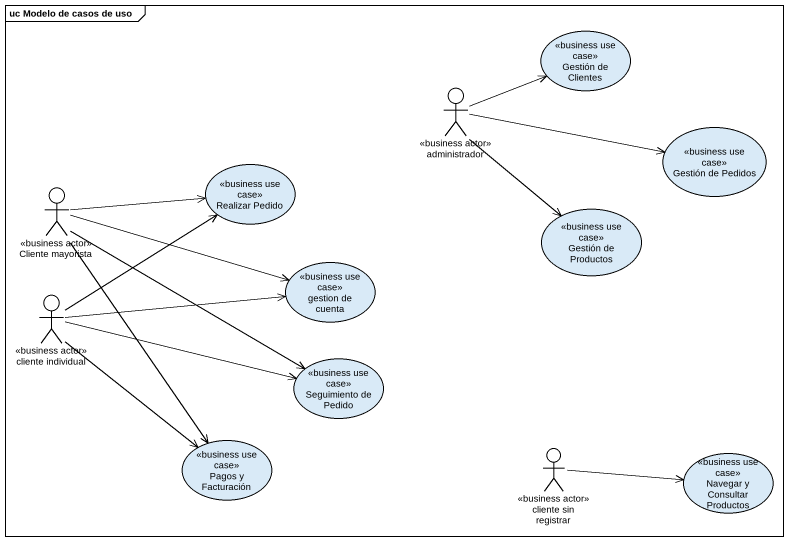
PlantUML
@startuml
mainframe uc Modelo de casos de uso
usecase "Gestión de Clientes" as Gestión_de_Clientes <<business use case>>
actor administrador <<business actor>>
usecase "Gestión de Pedidos" as Gestión_de_Pedidos <<business use case>>
usecase "Realizar Pedido" as Realizar_Pedido <<business use case>>
actor "Cliente mayorista" as Cliente_mayorista <<business actor>>
usecase "Gestión de Productos" as Gestión_de_Productos <<business use case>>
actor "cliente individual" as cliente_individual <<business actor>>
usecase "gestion de cuenta" as gestion_de_cuenta <<business use case>>
usecase "Seguimiento de Pedido" as Seguimiento_de_Pedido <<business use case>>
usecase "Pagos y Facturación" as Pagos_y_Facturación <<business use case>>
actor "cliente sin registrar" as cliente_sin_registrar <<business actor>>
usecase "Navegar y Consultar Productos" as Navegar_y_Consultar <<business use case>>
administrador -right-> Gestión_de_Clientes
administrador -right-> Gestión_de_Pedidos
administrador --> Gestión_de_Productos
Cliente_mayorista -right-> Realizar_Pedido
Cliente_mayorista -right-> gestion_de_cuenta
Cliente_mayorista -right-> Seguimiento_de_Pedido
Cliente_mayorista --> Pagos_y_Facturación
cliente_individual -up-> Realizar_Pedido
cliente_individual -right-> gestion_de_cuenta
cliente_individual -right-> Seguimiento_de_Pedido
cliente_individual --> Pagos_y_Facturación
cliente_sin_registrar -right-> Navegar_y_Consultar
@enduml
